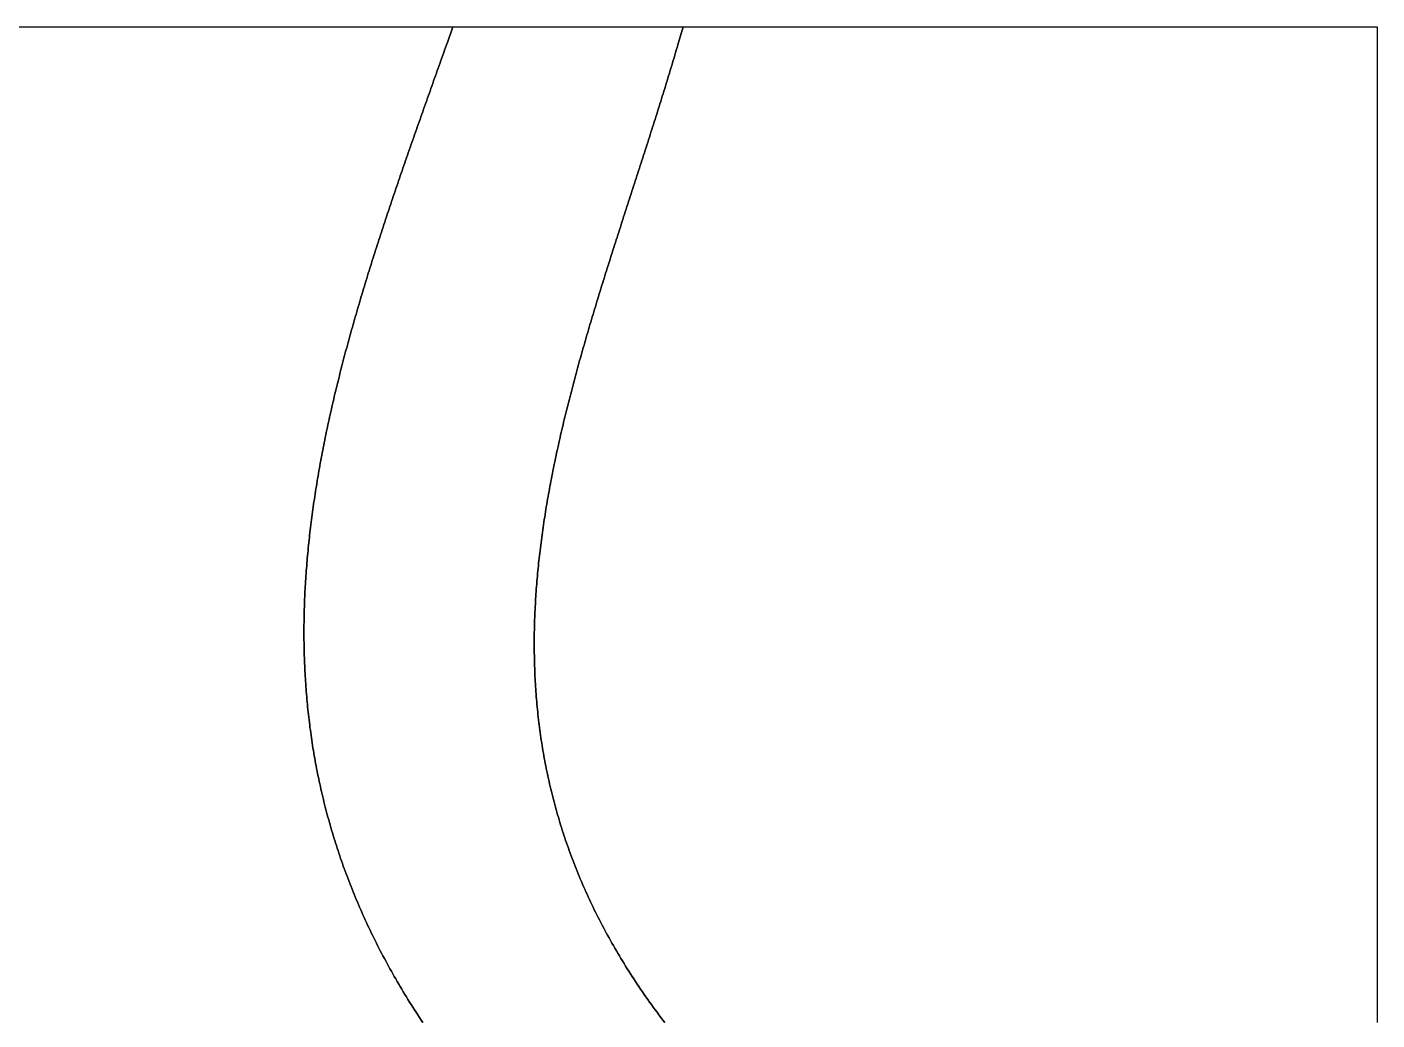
# Model space of a CAD drawing. Header units: millimetres. Extents: x 0 to 526, y 0 to 387.
# Drawn here: x 263 to 526, y 193.5 to 387 of the extents above; entities that cross this region are included whole.
import ezdxf

# ---------------------------------------------------------------- set-up
doc = ezdxf.new("R2010")
doc.units = ezdxf.units.MM
for name, color, linetype in [('P03', 3, 'CONTINUOUS'), ('P04', 3, 'CONTINUOUS'), ('P05', 3, 'CONTINUOUS')]:
    doc.layers.add(name, color=color, linetype=linetype)

msp = doc.modelspace()

# ---------------------------------------------------------------- linework, layer by layer
at = {"layer": 'P03'}
msp.add_lwpolyline([(182.077438, 387), (345.953686, 387), (344.889764, 384), (344.712402, 383.5), (344.534964, 383), (344.357455, 382.5), (344.179885, 382), (344.002259, 381.5), (343.824586, 381), (343.646873, 380.5), (343.469128, 380), (343.291357, 379.5), (343.113569, 379), (342.935771, 378.5), (342.75797, 378), (342.580173, 377.5), (342.402389, 377), (342.224624, 376.5), (342.046886, 376), (341.869183, 375.5), (341.691521, 375), (341.513909, 374.5), (341.336353, 374), (341.158862, 373.5), (340.981442, 373), (340.804101, 372.5), (340.626847, 372), (340.449687, 371.5), (340.272628, 371), (340.095678, 370.5), (339.918845, 370), (339.742135, 369.5), (339.565556, 369), (339.389115, 368.5), (339.212821, 368), (339.03668, 367.5), (338.860701, 367), (338.684889, 366.5), (338.509253, 366), (338.333801, 365.5), (338.158539, 365), (337.983475, 364.5), (337.808617, 364), (337.633972, 363.5), (337.459547, 363), (337.28535, 362.5), (337.111389, 362), (336.93767, 361.5), (336.764202, 361), (336.590991, 360.5), (336.418045, 360), (336.245371, 359.5), (336.072978, 359), (335.900872, 358.5), (335.729061, 358), (335.557552, 357.5), (335.386353, 357), (335.215471, 356.5), (335.044913, 356), (334.874688, 355.5), (334.704802, 355), (334.535263, 354.5), (334.366078, 354), (334.197255, 353.5), (334.028802, 353), (333.860725, 352.5), (333.693032, 352), (333.525731, 351.5), (333.358829, 351), (333.192333, 350.5), (333.026251, 350), (332.86059, 349.5), (332.695358, 349), (332.530563, 348.5), (332.366211, 348), (332.20231, 347.5), (332.038867, 347), (331.875891, 346.5), (331.713388, 346), (331.551366, 345.5), (331.389832, 345), (331.228794, 344.5), (331.068259, 344), (330.908234, 343.5), (330.748728, 343), (330.589747, 342.5), (330.431299, 342), (330.273392, 341.5), (330.116032, 341), (329.959227, 340.5), (329.802985, 340), (329.647314, 339.5), (329.49222, 339), (329.33771, 338.5), (329.183794, 338), (329.030477, 337.5), (328.877768, 337), (328.725673, 336.5), (328.5742, 336), (328.423357, 335.5), (328.273152, 335), (328.12359, 334.5), (327.974681, 334), (327.826431, 333.5), (327.678848, 333), (327.53194, 332.5), (327.385713, 332), (327.240175, 331.5), (327.095334, 331), (326.951197, 330.5), (326.807771, 330), (326.665064, 329.5), (326.523084, 329), (326.381837, 328.5), (326.241332, 328), (326.101576, 327.5), (325.962575, 327), (325.824338, 326.5), (325.686872, 326), (325.550185, 325.5), (325.414284, 325), (325.279175, 324.5), (325.144868, 324), (325.011369, 323.5), (324.878685, 323), (324.746825, 322.5), (324.615795, 322), (324.485603, 321.5), (324.356257, 321), (324.227763, 320.5), (324.10013, 320), (323.973364, 319.5), (323.847474, 319), (323.722466, 318.5), (323.598348, 318), (323.475128, 317.5), (323.352813, 317), (323.23141, 316.5), (323.110927, 316), (322.991371, 315.5), (322.87275, 315), (322.755071, 314.5), (322.638342, 314), (322.522569, 313.5), (322.407762, 313), (322.293926, 312.5), (322.181069, 312), (322.069199, 311.5), (321.958323, 311), (321.848449, 310.5), (321.739585, 310), (321.631736, 309.5), (321.524912, 309), (321.419119, 308.5), (321.314365, 308), (321.210657, 307.5), (321.108003, 307), (321.00641, 306.5), (320.905886, 306), (320.806438, 305.5), (320.708074, 305), (320.6108, 304.5), (320.514625, 304), (320.419555, 303.5), (320.325599, 303), (320.232764, 302.5), (320.141056, 302), (320.050485, 301.5), (319.961056, 301), (319.872778, 300.5), (319.785657, 300), (319.699703, 299.5), (319.61492, 299), (319.531318, 298.5), (319.448904, 298), (319.367685, 297.5), (319.287669, 297), (319.208862, 296.5), (319.131273, 296), (319.054909, 295.5), (318.979777, 295), (318.905884, 294.5), (318.833239, 294), (318.761849, 293.5), (318.691721, 293), (318.622862, 292.5), (318.55528, 292), (318.488983, 291.5), (318.423977, 291), (318.360271, 290.5), (318.297871, 290), (318.236786, 289.5), (318.177022, 289), (318.118587, 288.5), (318.061489, 288), (318.005734, 287.5), (317.951331, 287), (317.898287, 286.5), (317.846609, 286), (317.796305, 285.5), (317.747381, 285), (317.699847, 284.5), (317.653708, 284), (317.608973, 283.5), (317.565649, 283), (317.523743, 282.5), (317.483262, 282), (317.444215, 281.5), (317.406609, 281), (317.370451, 280.5), (317.335748, 280), (317.302508, 279.5), (317.270739, 279), (317.240447, 278.5), (317.211641, 278), (317.184327, 277.5), (317.158514, 277), (317.134208, 276.5), (317.111417, 276), (317.090149, 275.5), (317.070411, 275), (317.05221, 274.5), (317.035553, 274), (317.02045, 273.5), (317.006905, 273), (316.994928, 272.5), (316.984526, 272), (316.975705, 271.5), (316.968474, 271), (316.96284, 270.5), (316.95881, 270), (316.956392, 269.5), (316.955593, 269), (316.956421, 268.5), (316.958883, 268), (316.962986, 267.5), (316.968739, 267), (316.976147, 266.5), (316.98522, 266), (316.995964, 265.5), (317.008387, 265), (317.022495, 264.5), (317.038298, 264), (317.055801, 263.5), (317.075013, 263), (317.095941, 262.5), (317.118593, 262), (317.142975, 261.5), (317.169095, 261), (317.196961, 260.5), (317.22658, 260), (317.25796, 259.5), (317.291108, 259), (317.326031, 258.5), (317.362737, 258), (317.401234, 257.5), (317.441528, 257), (317.483628, 256.5), (317.52754, 256), (317.573272, 255.5), (317.620832, 255), (317.670227, 254.5), (317.721464, 254), (317.774551, 253.5), (317.829495, 253), (317.886304, 252.5), (317.944985, 252), (318.005546, 251.5), (318.067994, 251), (318.132337, 250.5), (318.198581, 250), (318.266735, 249.5), (318.336805, 249), (318.4088, 248.5), (318.482727, 248), (318.558593, 247.5), (318.636405, 247), (318.716171, 246.5), (318.797899, 246), (318.881596, 245.5), (318.967269, 245), (319.054925, 244.5), (319.144574, 244), (319.23622, 243.5), (319.329873, 243), (319.425539, 242.5), (319.523227, 242), (319.622943, 241.5), (319.724694, 241), (319.828489, 240.5), (319.934335, 240), (320.042239, 239.5), (320.152208, 239), (320.264251, 238.5), (320.378374, 238), (320.494585, 237.5), (320.612891, 237), (320.733301, 236.5), (320.85582, 236), (320.980457, 235.5), (321.10722, 235), (321.236115, 234.5), (321.36715, 234), (321.500332, 233.5), (321.63567, 233), (321.773169, 232.5), (321.912839, 232), (322.054686, 231.5), (322.198717, 231), (322.344941, 230.5), (322.493364, 230), (322.643994, 229.5), (322.796838, 229), (322.951905, 228.5), (323.109201, 228), (323.268733, 227.5), (323.43051, 227), (323.594538, 226.5), (323.760825, 226), (323.929379, 225.5), (324.100207, 225), (324.273317, 224.5), (324.448715, 224), (324.626409, 223.5), (324.806407, 223), (324.988716, 222.5), (325.173344, 222), (325.360298, 221.5), (325.549586, 221), (325.741214, 220.5), (325.935191, 220), (326.131523, 219.5), (326.330219, 219), (326.531285, 218.5), (326.73473, 218), (326.94056, 217.5), (327.148783, 217), (327.359406, 216.5), (327.572438, 216), (327.787884, 215.5), (328.005754, 215), (328.226053, 214.5), (328.448791, 214), (328.673973, 213.5), (328.901608, 213), (329.131703, 212.5), (329.364265, 212), (329.599303, 211.5), (329.836822, 211), (330.076831, 210.5), (330.319337, 210), (330.564348, 209.5), (330.811871, 209), (331.061914, 208.5), (331.314483, 208), (331.569587, 207.5), (331.827233, 207), (332.087427, 206.5), (332.350179, 206), (332.615495, 205.5), (332.883382, 205), (333.153848, 204.5), (333.426901, 204), (333.702547, 203.5), (333.980795, 203), (334.261652, 202.5), (334.545125, 202), (334.831221, 201.5), (335.119949, 201), (335.411315, 200.5), (335.705327, 200), (336.001993, 199.5), (336.301319, 199), (336.603314, 198.5), (336.907984, 198), (337.215338, 197.5), (337.525382, 197), (337.838124, 196.5), (338.153572, 196), (338.471733, 195.5), (338.792614, 195), (339.116223, 194.5), (339.442567, 194), (339.771654, 193.5), (340.101036, 193)], dxfattribs=at)
at = {"layer": 'P04'}
msp.add_lwpolyline([(340.101036, 193), (339.771654, 193.5), (339.442567, 194), (339.116223, 194.5), (338.792614, 195), (338.471733, 195.5), (338.153572, 196), (337.838124, 196.5), (337.525382, 197), (337.215338, 197.5), (336.907984, 198), (336.603314, 198.5), (336.301319, 199), (336.001993, 199.5), (335.705327, 200), (335.411315, 200.5), (335.119949, 201), (334.831221, 201.5), (334.545125, 202), (334.261652, 202.5), (333.980795, 203), (333.702547, 203.5), (333.426901, 204), (333.153848, 204.5), (332.883382, 205), (332.615495, 205.5), (332.350179, 206), (332.087427, 206.5), (331.827233, 207), (331.569587, 207.5), (331.314483, 208), (331.061914, 208.5), (330.811871, 209), (330.564348, 209.5), (330.319337, 210), (330.076831, 210.5), (329.836822, 211), (329.599303, 211.5), (329.364265, 212), (329.131703, 212.5), (328.901608, 213), (328.673973, 213.5), (328.448791, 214), (328.226053, 214.5), (328.005754, 215), (327.787884, 215.5), (327.572438, 216), (327.359406, 216.5), (327.148783, 217), (326.94056, 217.5), (326.73473, 218), (326.531285, 218.5), (326.330219, 219), (326.131523, 219.5), (325.935191, 220), (325.741214, 220.5), (325.549586, 221), (325.360298, 221.5), (325.173344, 222), (324.988716, 222.5), (324.806407, 223), (324.626409, 223.5), (324.448715, 224), (324.273317, 224.5), (324.100207, 225), (323.929379, 225.5), (323.760825, 226), (323.594538, 226.5), (323.43051, 227), (323.268733, 227.5), (323.109201, 228), (322.951905, 228.5), (322.796838, 229), (322.643994, 229.5), (322.493364, 230), (322.344941, 230.5), (322.198717, 231), (322.054686, 231.5), (321.912839, 232), (321.773169, 232.5), (321.63567, 233), (321.500332, 233.5), (321.36715, 234), (321.236115, 234.5), (321.10722, 235), (320.980457, 235.5), (320.85582, 236), (320.733301, 236.5), (320.612891, 237), (320.494585, 237.5), (320.378374, 238), (320.264251, 238.5), (320.152208, 239), (320.042239, 239.5), (319.934335, 240), (319.828489, 240.5), (319.724694, 241), (319.622943, 241.5), (319.523227, 242), (319.425539, 242.5), (319.329873, 243), (319.23622, 243.5), (319.144574, 244), (319.054925, 244.5), (318.967269, 245), (318.881596, 245.5), (318.797899, 246), (318.716171, 246.5), (318.636405, 247), (318.558593, 247.5), (318.482727, 248), (318.4088, 248.5), (318.336805, 249), (318.266735, 249.5), (318.198581, 250), (318.132337, 250.5), (318.067994, 251), (318.005546, 251.5), (317.944985, 252), (317.886304, 252.5), (317.829495, 253), (317.774551, 253.5), (317.721464, 254), (317.670227, 254.5), (317.620832, 255), (317.573272, 255.5), (317.52754, 256), (317.483628, 256.5), (317.441528, 257), (317.401234, 257.5), (317.362737, 258), (317.326031, 258.5), (317.291108, 259), (317.25796, 259.5), (317.22658, 260), (317.196961, 260.5), (317.169095, 261), (317.142975, 261.5), (317.118593, 262), (317.095941, 262.5), (317.075013, 263), (317.055801, 263.5), (317.038298, 264), (317.022495, 264.5), (317.008387, 265), (316.995964, 265.5), (316.98522, 266), (316.976147, 266.5), (316.968739, 267), (316.962986, 267.5), (316.958883, 268), (316.956421, 268.5), (316.955593, 269), (316.956392, 269.5), (316.95881, 270), (316.96284, 270.5), (316.968474, 271), (316.975705, 271.5), (316.984526, 272), (316.994928, 272.5), (317.006905, 273), (317.02045, 273.5), (317.035553, 274), (317.05221, 274.5), (317.070411, 275), (317.090149, 275.5), (317.111417, 276), (317.134208, 276.5), (317.158514, 277), (317.184327, 277.5), (317.211641, 278), (317.240447, 278.5), (317.270739, 279), (317.302508, 279.5), (317.335748, 280), (317.370451, 280.5), (317.406609, 281), (317.444215, 281.5), (317.483262, 282), (317.523743, 282.5), (317.565649, 283), (317.608973, 283.5), (317.653708, 284), (317.699847, 284.5), (317.747381, 285), (317.796305, 285.5), (317.846609, 286), (317.898287, 286.5), (317.951331, 287), (318.005734, 287.5), (318.061489, 288), (318.118587, 288.5), (318.177022, 289), (318.236786, 289.5), (318.297871, 290), (318.360271, 290.5), (318.423977, 291), (318.488983, 291.5), (318.55528, 292), (318.622862, 292.5), (318.691721, 293), (318.761849, 293.5), (318.833239, 294), (318.905884, 294.5), (318.979777, 295), (319.054909, 295.5), (319.131273, 296), (319.208862, 296.5), (319.287669, 297), (319.367685, 297.5), (319.448904, 298), (319.531318, 298.5), (319.61492, 299), (319.699703, 299.5), (319.785657, 300), (319.872778, 300.5), (319.961056, 301), (320.050485, 301.5), (320.141056, 302), (320.232764, 302.5), (320.325599, 303), (320.419555, 303.5), (320.514625, 304), (320.6108, 304.5), (320.708074, 305), (320.806438, 305.5), (320.905886, 306), (321.00641, 306.5), (321.108003, 307), (321.210657, 307.5), (321.314365, 308), (321.419119, 308.5), (321.524912, 309), (321.631736, 309.5), (321.739585, 310), (321.848449, 310.5), (321.958323, 311), (322.069199, 311.5), (322.181069, 312), (322.293926, 312.5), (322.407762, 313), (322.522569, 313.5), (322.638342, 314), (322.755071, 314.5), (322.87275, 315), (322.991371, 315.5), (323.110927, 316), (323.23141, 316.5), (323.352813, 317), (323.475128, 317.5), (323.598348, 318), (323.722466, 318.5), (323.847474, 319), (323.973364, 319.5), (324.10013, 320), (324.227763, 320.5), (324.356257, 321), (324.485603, 321.5), (324.615795, 322), (324.746825, 322.5), (324.878685, 323), (325.011369, 323.5), (325.144868, 324), (325.279175, 324.5), (325.414284, 325), (325.550185, 325.5), (325.686872, 326), (325.824338, 326.5), (325.962575, 327), (326.101576, 327.5), (326.241332, 328), (326.381837, 328.5), (326.523084, 329), (326.665064, 329.5), (326.807771, 330), (326.951197, 330.5), (327.095334, 331), (327.240175, 331.5), (327.385713, 332), (327.53194, 332.5), (327.678848, 333), (327.826431, 333.5), (327.974681, 334), (328.12359, 334.5), (328.273152, 335), (328.423357, 335.5), (328.5742, 336), (328.725673, 336.5), (328.877768, 337), (329.030477, 337.5), (329.183794, 338), (329.33771, 338.5), (329.49222, 339), (329.647314, 339.5), (329.802985, 340), (329.959227, 340.5), (330.116032, 341), (330.273392, 341.5), (330.431299, 342), (330.589747, 342.5), (330.748728, 343), (330.908234, 343.5), (331.068259, 344), (331.228794, 344.5), (331.389832, 345), (331.551366, 345.5), (331.713388, 346), (331.875891, 346.5), (332.038867, 347), (332.20231, 347.5), (332.366211, 348), (332.530563, 348.5), (332.695358, 349), (332.86059, 349.5), (333.026251, 350), (333.192333, 350.5), (333.358829, 351), (333.525731, 351.5), (333.693032, 352), (333.860725, 352.5), (334.028802, 353), (334.197255, 353.5), (334.366078, 354), (334.535263, 354.5), (334.704802, 355), (334.874688, 355.5), (335.044913, 356), (335.215471, 356.5), (335.386353, 357), (335.557552, 357.5), (335.729061, 358), (335.900872, 358.5), (336.072978, 359), (336.245371, 359.5), (336.418045, 360), (336.590991, 360.5), (336.764202, 361), (336.93767, 361.5), (337.111389, 362), (337.28535, 362.5), (337.459547, 363), (337.633972, 363.5), (337.808617, 364), (337.983475, 364.5), (338.158539, 365), (338.333801, 365.5), (338.509253, 366), (338.684889, 366.5), (338.860701, 367), (339.03668, 367.5), (339.212821, 368), (339.389115, 368.5), (339.565556, 369), (339.742135, 369.5), (339.918845, 370), (340.095678, 370.5), (340.272628, 371), (340.449687, 371.5), (340.626847, 372), (340.804101, 372.5), (340.981442, 373), (341.158862, 373.5), (341.336353, 374), (341.513909, 374.5), (341.691521, 375), (341.869183, 375.5), (342.046886, 376), (342.224624, 376.5), (342.402389, 377), (342.580173, 377.5), (342.75797, 378), (342.935771, 378.5), (343.113569, 379), (343.291357, 379.5), (343.469128, 380), (343.646873, 380.5), (343.824586, 381), (344.002259, 381.5), (344.179885, 382), (344.357455, 382.5), (344.534964, 383), (344.712402, 383.5), (344.889764, 384), (345.953686, 387), (390.799616, 387), (389.929134, 384), (389.783759, 383.5), (389.637802, 383), (389.491274, 382.5), (389.344184, 382), (389.196543, 381.5), (389.048362, 381), (388.89965, 380.5), (388.750418, 380), (388.600676, 379.5), (388.450435, 379), (388.299705, 378.5), (388.148496, 378), (387.996819, 377.5), (387.844684, 377), (387.692101, 376.5), (387.53908, 376), (387.385633, 375.5), (387.231768, 375), (387.077498, 374.5), (386.922831, 374), (386.767778, 373.5), (386.61235, 373), (386.456557, 372.5), (386.300409, 372), (386.143916, 371.5), (385.987089, 371), (385.829939, 370.5), (385.672475, 370), (385.514708, 369.5), (385.356648, 369), (385.198305, 368.5), (385.03969, 368), (384.880814, 367.5), (384.721686, 367), (384.562316, 366.5), (384.402716, 366), (384.242896, 365.5), (384.082865, 365), (383.922634, 364.5), (383.762213, 364), (383.601614, 363.5), (383.440845, 363), (383.279918, 362.5), (383.118843, 362), (382.95763, 361.5), (382.796289, 361), (382.634831, 360.5), (382.473266, 360), (382.311604, 359.5), (382.149856, 359), (381.988032, 358.5), (381.826143, 358), (381.664198, 357.5), (381.502208, 357), (381.340183, 356.5), (381.178135, 356), (381.016072, 355.5), (380.854005, 355), (380.691946, 354.5), (380.529903, 354), (380.367887, 353.5), (380.205909, 353), (380.04398, 352.5), (379.882108, 352), (379.720305, 351.5), (379.558581, 351), (379.396946, 350.5), (379.235411, 350), (379.073986, 349.5), (378.912681, 349), (378.751507, 348.5), (378.590474, 348), (378.429592, 347.5), (378.268871, 347), (378.108322, 346.5), (377.947956, 346), (377.787782, 345.5), (377.627811, 345), (377.468053, 344.5), (377.308519, 344), (377.149219, 343.5), (376.990163, 343), (376.831361, 342.5), (376.672824, 342), (376.514563, 341.5), (376.356587, 341), (376.198907, 340.5), (376.041533, 340), (375.884475, 339.5), (375.727744, 339), (375.571351, 338.5), (375.415305, 338), (375.259616, 337.5), (375.104296, 337), (374.949354, 336.5), (374.794801, 336), (374.640647, 335.5), (374.486903, 335), (374.333578, 334.5), (374.180684, 334), (374.02823, 333.5), (373.876226, 333), (373.724684, 332.5), (373.573613, 332), (373.423024, 331.5), (373.272927, 331), (373.123332, 330.5), (372.97425, 330), (372.825691, 329.5), (372.677665, 329), (372.530184, 328.5), (372.383256, 328), (372.236892, 327.5), (372.091103, 327), (371.9459, 326.5), (371.801291, 326), (371.657288, 325.5), (371.513901, 325), (371.371141, 324.5), (371.229017, 324), (371.08754, 323.5), (370.94672, 323), (370.806568, 322.5), (370.667094, 322), (370.528309, 321.5), (370.390222, 321), (370.252843, 320.5), (370.116184, 320), (369.980255, 319.5), (369.845066, 319), (369.710627, 318.5), (369.576948, 318), (369.44404, 317.5), (369.311914, 317), (369.180579, 316.5), (369.050046, 316), (368.920325, 315.5), (368.791427, 315), (368.663362, 314.5), (368.536139, 314), (368.409771, 313.5), (368.284266, 313), (368.159635, 312.5), (368.035889, 312), (367.913038, 311.5), (367.791092, 311), (367.670061, 310.5), (367.549957, 310), (367.430788, 309.5), (367.312566, 309), (367.1953, 308.5), (367.079002, 308), (366.963681, 307.5), (366.849348, 307), (366.736013, 306.5), (366.623687, 306), (366.512379, 305.5), (366.402101, 305), (366.292861, 304.5), (366.184672, 304), (366.077543, 303.5), (365.971484, 303), (365.866506, 302.5), (365.762618, 302), (365.659833, 301.5), (365.558159, 301), (365.457607, 300.5), (365.358187, 300), (365.25991, 299.5), (365.162786, 299), (365.066826, 298.5), (364.972039, 298), (364.878436, 297.5), (364.786027, 297), (364.694823, 296.5), (364.604835, 296), (364.516071, 295.5), (364.428543, 295), (364.342261, 294.5), (364.257235, 294), (364.173476, 293.5), (364.090994, 293), (364.0098, 292.5), (363.929902, 292), (363.851313, 291.5), (363.774042, 291), (363.6981, 290.5), (363.623496, 290), (363.550242, 289.5), (363.478348, 289), (363.407823, 288.5), (363.338678, 288), (363.270925, 287.5), (363.204571, 287), (363.13963, 286.5), (363.076109, 286), (363.014021, 285.5), (362.953375, 285), (362.894181, 284.5), (362.83645, 284), (362.780193, 283.5), (362.725418, 283), (362.672138, 282.5), (362.620362, 282), (362.5701, 281.5), (362.521364, 281), (362.474162, 280.5), (362.428506, 280), (362.384405, 279.5), (362.341871, 279), (362.300913, 278.5), (362.261542, 278), (362.223768, 277.5), (362.187602, 277), (362.153053, 276.5), (362.120132, 276), (362.08885, 275.5), (362.059217, 275), (362.031242, 274.5), (362.004937, 274), (361.980312, 273.5), (361.957377, 273), (361.936142, 272.5), (361.916618, 272), (361.898815, 271.5), (361.882743, 271), (361.868413, 270.5), (361.855835, 270), (361.84502, 269.5), (361.835977, 269), (361.828717, 268.5), (361.82325, 268), (361.819587, 267.5), (361.817739, 267), (361.817714, 266.5), (361.819524, 266), (361.823179, 265.5), (361.828689, 265), (361.836065, 264.5), (361.845317, 264), (361.856455, 263.5), (361.86949, 263), (361.884432, 262.5), (361.901291, 262), (361.920078, 261.5), (361.940802, 261), (361.963475, 260.5), (361.988106, 260), (362.014706, 259.5), (362.043286, 259), (362.073855, 258.5), (362.106424, 258), (362.141003, 257.5), (362.177603, 257), (362.216233, 256.5), (362.256905, 256), (362.299628, 255.5), (362.344414, 255), (362.391271, 254.5), (362.440211, 254), (362.491243, 253.5), (362.544379, 253), (362.599629, 252.5), (362.657002, 252), (362.716509, 251.5), (362.778161, 251), (362.841967, 250.5), (362.907939, 250), (362.976086, 249.5), (363.046419, 249), (363.118948, 248.5), (363.193684, 248), (363.270636, 247.5), (363.349815, 247), (363.431232, 246.5), (363.514896, 246), (363.600819, 245.5), (363.68901, 245), (363.77948, 244.5), (363.872238, 244), (363.967297, 243.5), (364.064665, 243), (364.164352, 242.5), (364.266371, 242), (364.37073, 241.5), (364.47744, 241), (364.586511, 240.5), (364.697954, 240), (364.811779, 239.5), (364.927997, 239), (365.046617, 238.5), (365.16765, 238), (365.291106, 237.5), (365.416996, 237), (365.54533, 236.5), (365.676119, 236), (365.809371, 235.5), (365.945099, 235), (366.083313, 234.5), (366.224021, 234), (366.367236, 233.5), (366.512967, 233), (366.661225, 232.5), (366.812019, 232), (366.965361, 231.5), (367.12126, 231), (367.279727, 230.5), (367.440773, 230), (367.604407, 229.5), (367.77064, 229), (367.939482, 228.5), (368.110944, 228), (368.285035, 227.5), (368.461767, 227), (368.641149, 226.5), (368.823192, 226), (369.007907, 225.5), (369.195302, 225), (369.38539, 224.5), (369.57818, 224), (369.773682, 223.5), (369.971907, 223), (370.172865, 222.5), (370.376567, 222), (370.583023, 221.5), (370.792242, 221), (371.004236, 220.5), (371.219015, 220), (371.436589, 219.5), (371.656969, 219), (371.880164, 218.5), (372.106185, 218), (372.335043, 217.5), (372.566748, 217), (372.801309, 216.5), (373.038738, 216), (373.279045, 215.5), (373.52224, 215), (373.768333, 214.5), (374.017335, 214), (374.269256, 213.5), (374.524106, 213), (374.781896, 212.5), (375.042636, 212), (375.306336, 211.5), (375.573007, 211), (375.842659, 210.5), (376.115303, 210), (376.390948, 209.5), (376.669605, 209), (376.951284, 208.5), (377.235996, 208), (377.523751, 207.5), (377.814559, 207), (378.108431, 206.5), (378.405377, 206), (378.705407, 205.5), (379.008532, 205), (379.314762, 204.5), (379.624107, 204), (379.936577, 203.5), (380.252184, 203), (380.570936, 202.5), (380.892846, 202), (381.217922, 201.5), (381.546175, 201), (381.877616, 200.5), (382.212255, 200), (382.550102, 199.5), (382.891168, 199), (383.235463, 198.5), (383.582996, 198), (383.93378, 197.5), (384.287823, 197), (384.645136, 196.5), (385.00573, 196), (385.369614, 195.5), (385.7368, 195), (386.107297, 194.5), (386.481116, 194), (386.858268, 193.5), (387.235841, 193)], dxfattribs=at)
at = {"layer": 'P05'}
msp.add_lwpolyline([(387.235841, 193), (386.858268, 193.5), (386.481116, 194), (386.107297, 194.5), (385.7368, 195), (385.369614, 195.5), (385.00573, 196), (384.645136, 196.5), (384.287823, 197), (383.93378, 197.5), (383.582996, 198), (383.235463, 198.5), (382.891168, 199), (382.550102, 199.5), (382.212255, 200), (381.877616, 200.5), (381.546175, 201), (381.217922, 201.5), (380.892846, 202), (380.570936, 202.5), (380.252184, 203), (379.936577, 203.5), (379.624107, 204), (379.314762, 204.5), (379.008532, 205), (378.705407, 205.5), (378.405377, 206), (378.108431, 206.5), (377.814559, 207), (377.523751, 207.5), (377.235996, 208), (376.951284, 208.5), (376.669605, 209), (376.390948, 209.5), (376.115303, 210), (375.842659, 210.5), (375.573007, 211), (375.306336, 211.5), (375.042636, 212), (374.781896, 212.5), (374.524106, 213), (374.269256, 213.5), (374.017335, 214), (373.768333, 214.5), (373.52224, 215), (373.279045, 215.5), (373.038738, 216), (372.801309, 216.5), (372.566748, 217), (372.335043, 217.5), (372.106185, 218), (371.880164, 218.5), (371.656969, 219), (371.436589, 219.5), (371.219015, 220), (371.004236, 220.5), (370.792242, 221), (370.583023, 221.5), (370.376567, 222), (370.172865, 222.5), (369.971907, 223), (369.773682, 223.5), (369.57818, 224), (369.38539, 224.5), (369.195302, 225), (369.007907, 225.5), (368.823192, 226), (368.641149, 226.5), (368.461767, 227), (368.285035, 227.5), (368.110944, 228), (367.939482, 228.5), (367.77064, 229), (367.604407, 229.5), (367.440773, 230), (367.279727, 230.5), (367.12126, 231), (366.965361, 231.5), (366.812019, 232), (366.661225, 232.5), (366.512967, 233), (366.367236, 233.5), (366.224021, 234), (366.083313, 234.5), (365.945099, 235), (365.809371, 235.5), (365.676119, 236), (365.54533, 236.5), (365.416996, 237), (365.291106, 237.5), (365.16765, 238), (365.046617, 238.5), (364.927997, 239), (364.811779, 239.5), (364.697954, 240), (364.586511, 240.5), (364.47744, 241), (364.37073, 241.5), (364.266371, 242), (364.164352, 242.5), (364.064665, 243), (363.967297, 243.5), (363.872238, 244), (363.77948, 244.5), (363.68901, 245), (363.600819, 245.5), (363.514896, 246), (363.431232, 246.5), (363.349815, 247), (363.270636, 247.5), (363.193684, 248), (363.118948, 248.5), (363.046419, 249), (362.976086, 249.5), (362.907939, 250), (362.841967, 250.5), (362.778161, 251), (362.716509, 251.5), (362.657002, 252), (362.599629, 252.5), (362.544379, 253), (362.491243, 253.5), (362.440211, 254), (362.391271, 254.5), (362.344414, 255), (362.299628, 255.5), (362.256905, 256), (362.216233, 256.5), (362.177603, 257), (362.141003, 257.5), (362.106424, 258), (362.073855, 258.5), (362.043286, 259), (362.014706, 259.5), (361.988106, 260), (361.963475, 260.5), (361.940802, 261), (361.920078, 261.5), (361.901291, 262), (361.884432, 262.5), (361.86949, 263), (361.856455, 263.5), (361.845317, 264), (361.836065, 264.5), (361.828689, 265), (361.823179, 265.5), (361.819524, 266), (361.817714, 266.5), (361.817739, 267), (361.819587, 267.5), (361.82325, 268), (361.828717, 268.5), (361.835977, 269), (361.84502, 269.5), (361.855835, 270), (361.868413, 270.5), (361.882743, 271), (361.898815, 271.5), (361.916618, 272), (361.936142, 272.5), (361.957377, 273), (361.980312, 273.5), (362.004937, 274), (362.031242, 274.5), (362.059217, 275), (362.08885, 275.5), (362.120132, 276), (362.153053, 276.5), (362.187602, 277), (362.223768, 277.5), (362.261542, 278), (362.300913, 278.5), (362.341871, 279), (362.384405, 279.5), (362.428506, 280), (362.474162, 280.5), (362.521364, 281), (362.5701, 281.5), (362.620362, 282), (362.672138, 282.5), (362.725418, 283), (362.780193, 283.5), (362.83645, 284), (362.894181, 284.5), (362.953375, 285), (363.014021, 285.5), (363.076109, 286), (363.13963, 286.5), (363.204571, 287), (363.270925, 287.5), (363.338678, 288), (363.407823, 288.5), (363.478348, 289), (363.550242, 289.5), (363.623496, 290), (363.6981, 290.5), (363.774042, 291), (363.851313, 291.5), (363.929902, 292), (364.0098, 292.5), (364.090994, 293), (364.173476, 293.5), (364.257235, 294), (364.342261, 294.5), (364.428543, 295), (364.516071, 295.5), (364.604835, 296), (364.694823, 296.5), (364.786027, 297), (364.878436, 297.5), (364.972039, 298), (365.066826, 298.5), (365.162786, 299), (365.25991, 299.5), (365.358187, 300), (365.457607, 300.5), (365.558159, 301), (365.659833, 301.5), (365.762618, 302), (365.866506, 302.5), (365.971484, 303), (366.077543, 303.5), (366.184672, 304), (366.292861, 304.5), (366.402101, 305), (366.512379, 305.5), (366.623687, 306), (366.736013, 306.5), (366.849348, 307), (366.963681, 307.5), (367.079002, 308), (367.1953, 308.5), (367.312566, 309), (367.430788, 309.5), (367.549957, 310), (367.670061, 310.5), (367.791092, 311), (367.913038, 311.5), (368.035889, 312), (368.159635, 312.5), (368.284266, 313), (368.409771, 313.5), (368.536139, 314), (368.663362, 314.5), (368.791427, 315), (368.920325, 315.5), (369.050046, 316), (369.180579, 316.5), (369.311914, 317), (369.44404, 317.5), (369.576948, 318), (369.710627, 318.5), (369.845066, 319), (369.980255, 319.5), (370.116184, 320), (370.252843, 320.5), (370.390222, 321), (370.528309, 321.5), (370.667094, 322), (370.806568, 322.5), (370.94672, 323), (371.08754, 323.5), (371.229017, 324), (371.371141, 324.5), (371.513901, 325), (371.657288, 325.5), (371.801291, 326), (371.9459, 326.5), (372.091103, 327), (372.236892, 327.5), (372.383256, 328), (372.530184, 328.5), (372.677665, 329), (372.825691, 329.5), (372.97425, 330), (373.123332, 330.5), (373.272927, 331), (373.423024, 331.5), (373.573613, 332), (373.724684, 332.5), (373.876226, 333), (374.02823, 333.5), (374.180684, 334), (374.333578, 334.5), (374.486903, 335), (374.640647, 335.5), (374.794801, 336), (374.949354, 336.5), (375.104296, 337), (375.259616, 337.5), (375.415305, 338), (375.571351, 338.5), (375.727744, 339), (375.884475, 339.5), (376.041533, 340), (376.198907, 340.5), (376.356587, 341), (376.514563, 341.5), (376.672824, 342), (376.831361, 342.5), (376.990163, 343), (377.149219, 343.5), (377.308519, 344), (377.468053, 344.5), (377.627811, 345), (377.787782, 345.5), (377.947956, 346), (378.108322, 346.5), (378.268871, 347), (378.429592, 347.5), (378.590474, 348), (378.751507, 348.5), (378.912681, 349), (379.073986, 349.5), (379.235411, 350), (379.396946, 350.5), (379.558581, 351), (379.720305, 351.5), (379.882108, 352), (380.04398, 352.5), (380.205909, 353), (380.367887, 353.5), (380.529903, 354), (380.691946, 354.5), (380.854005, 355), (381.016072, 355.5), (381.178135, 356), (381.340183, 356.5), (381.502208, 357), (381.664198, 357.5), (381.826143, 358), (381.988032, 358.5), (382.149856, 359), (382.311604, 359.5), (382.473266, 360), (382.634831, 360.5), (382.796289, 361), (382.95763, 361.5), (383.118843, 362), (383.279918, 362.5), (383.440845, 363), (383.601614, 363.5), (383.762213, 364), (383.922634, 364.5), (384.082865, 365), (384.242896, 365.5), (384.402716, 366), (384.562316, 366.5), (384.721686, 367), (384.880814, 367.5), (385.03969, 368), (385.198305, 368.5), (385.356648, 369), (385.514708, 369.5), (385.672475, 370), (385.829939, 370.5), (385.987089, 371), (386.143916, 371.5), (386.300409, 372), (386.456557, 372.5), (386.61235, 373), (386.767778, 373.5), (386.922831, 374), (387.077498, 374.5), (387.231768, 375), (387.385633, 375.5), (387.53908, 376), (387.692101, 376.5), (387.844684, 377), (387.996819, 377.5), (388.148496, 378), (388.299705, 378.5), (388.450435, 379), (388.600676, 379.5), (388.750418, 380), (388.89965, 380.5), (389.048362, 381), (389.196543, 381.5), (389.344184, 382), (389.491274, 382.5), (389.637802, 383), (389.783759, 383.5), (389.929134, 384), (390.799616, 387), (526, 387), (526, 384), (526, 383.5), (526, 383), (526, 382.5), (526, 382), (526, 381.5), (526, 381), (526, 380.5), (526, 380), (526, 379.5), (526, 379), (526, 378.5), (526, 378), (526, 377.5), (526, 377), (526, 376.5), (526, 376), (526, 375.5), (526, 375), (526, 374.5), (526, 374), (526, 373.5), (526, 373), (526, 372.5), (526, 372), (526, 371.5), (526, 371), (526, 370.5), (526, 370), (526, 369.5), (526, 369), (526, 368.5), (526, 368), (526, 367.5), (526, 367), (526, 366.5), (526, 366), (526, 365.5), (526, 365), (526, 364.5), (526, 364), (526, 363.5), (526, 363), (526, 362.5), (526, 362), (526, 361.5), (526, 361), (526, 360.5), (526, 360), (526, 359.5), (526, 359), (526, 358.5), (526, 358), (526, 357.5), (526, 357), (526, 356.5), (526, 356), (526, 355.5), (526, 355), (526, 354.5), (526, 354), (526, 353.5), (526, 353), (526, 352.5), (526, 352), (526, 351.5), (526, 351), (526, 350.5), (526, 350), (526, 349.5), (526, 349), (526, 348.5), (526, 348), (526, 347.5), (526, 347), (526, 346.5), (526, 346), (526, 345.5), (526, 345), (526, 344.5), (526, 344), (526, 343.5), (526, 343), (526, 342.5), (526, 342), (526, 341.5), (526, 341), (526, 340.5), (526, 340), (526, 339.5), (526, 339), (526, 338.5), (526, 338), (526, 337.5), (526, 337), (526, 336.5), (526, 336), (526, 335.5), (526, 335), (526, 334.5), (526, 334), (526, 333.5), (526, 333), (526, 332.5), (526, 332), (526, 331.5), (526, 331), (526, 330.5), (526, 330), (526, 329.5), (526, 329), (526, 328.5), (526, 328), (526, 327.5), (526, 327), (526, 326.5), (526, 326), (526, 325.5), (526, 325), (526, 324.5), (526, 324), (526, 323.5), (526, 323), (526, 322.5), (526, 322), (526, 321.5), (526, 321), (526, 320.5), (526, 320), (526, 319.5), (526, 319), (526, 318.5), (526, 318), (526, 317.5), (526, 317), (526, 316.5), (526, 316), (526, 315.5), (526, 315), (526, 314.5), (526, 314), (526, 313.5), (526, 313), (526, 312.5), (526, 312), (526, 311.5), (526, 311), (526, 310.5), (526, 310), (526, 309.5), (526, 309), (526, 308.5), (526, 308), (526, 307.5), (526, 307), (526, 306.5), (526, 306), (526, 305.5), (526, 305), (526, 304.5), (526, 304), (526, 303.5), (526, 303), (526, 302.5), (526, 302), (526, 301.5), (526, 301), (526, 300.5), (526, 300), (526, 299.5), (526, 299), (526, 298.5), (526, 298), (526, 297.5), (526, 297), (526, 296.5), (526, 296), (526, 295.5), (526, 295), (526, 294.5), (526, 294), (526, 293.5), (526, 293), (526, 292.5), (526, 292), (526, 291.5), (526, 291), (526, 290.5), (526, 290), (526, 289.5), (526, 289), (526, 288.5), (526, 288), (526, 287.5), (526, 287), (526, 286.5), (526, 286), (526, 285.5), (526, 285), (526, 284.5), (526, 284), (526, 283.5), (526, 283), (526, 282.5), (526, 282), (526, 281.5), (526, 281), (526, 280.5), (526, 280), (526, 279.5), (526, 279), (526, 278.5), (526, 278), (526, 277.5), (526, 277), (526, 276.5), (526, 276), (526, 275.5), (526, 275), (526, 274.5), (526, 274), (526, 273.5), (526, 273), (526, 272.5), (526, 272), (526, 271.5), (526, 271), (526, 270.5), (526, 270), (526, 269.5), (526, 269), (526, 268.5), (526, 268), (526, 267.5), (526, 267), (526, 266.5), (526, 266), (526, 265.5), (526, 265), (526, 264.5), (526, 264), (526, 263.5), (526, 263), (526, 262.5), (526, 262), (526, 261.5), (526, 261), (526, 260.5), (526, 260), (526, 259.5), (526, 259), (526, 258.5), (526, 258), (526, 257.5), (526, 257), (526, 256.5), (526, 256), (526, 255.5), (526, 255), (526, 254.5), (526, 254), (526, 253.5), (526, 253), (526, 252.5), (526, 252), (526, 251.5), (526, 251), (526, 250.5), (526, 250), (526, 249.5), (526, 249), (526, 248.5), (526, 248), (526, 247.5), (526, 247), (526, 246.5), (526, 246), (526, 245.5), (526, 245), (526, 244.5), (526, 244), (526, 243.5), (526, 243), (526, 242.5), (526, 242), (526, 241.5), (526, 241), (526, 240.5), (526, 240), (526, 239.5), (526, 239), (526, 238.5), (526, 238), (526, 237.5), (526, 237), (526, 236.5), (526, 236), (526, 235.5), (526, 235), (526, 234.5), (526, 234), (526, 233.5), (526, 233), (526, 232.5), (526, 232), (526, 231.5), (526, 231), (526, 230.5), (526, 230), (526, 229.5), (526, 229), (526, 228.5), (526, 228), (526, 227.5), (526, 227), (526, 226.5), (526, 226), (526, 225.5), (526, 225), (526, 224.5), (526, 224), (526, 223.5), (526, 223), (526, 222.5), (526, 222), (526, 221.5), (526, 221), (526, 220.5), (526, 220), (526, 219.5), (526, 219), (526, 218.5), (526, 218), (526, 217.5), (526, 217), (526, 216.5), (526, 216), (526, 215.5), (526, 215), (526, 214.5), (526, 214), (526, 213.5), (526, 213), (526, 212.5), (526, 212), (526, 211.5), (526, 211), (526, 210.5), (526, 210), (526, 209.5), (526, 209), (526, 208.5), (526, 208), (526, 207.5), (526, 207), (526, 206.5), (526, 206), (526, 205.5), (526, 205), (526, 204.5), (526, 204), (526, 203.5), (526, 203), (526, 202.5), (526, 202), (526, 201.5), (526, 201), (526, 200.5), (526, 200), (526, 199.5), (526, 199), (526, 198.5), (526, 198), (526, 197.5), (526, 197), (526, 196.5), (526, 196), (526, 195.5), (526, 195), (526, 194.5), (526, 194), (526, 193.5), (526, 193)], dxfattribs=at)

doc.saveas('drawing.dxf')
